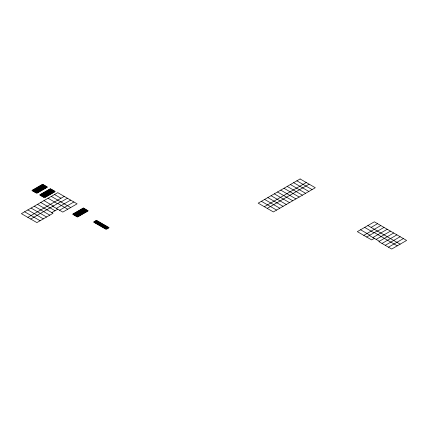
<?xml version="1.0" encoding="UTF-8"?>
<svg xmlns="http://www.w3.org/2000/svg" width="428" height="428" viewBox="0 0 428 428"><rect width="100%" height="100%" fill="white"/><g stroke="black" fill="none" stroke-linecap="round" stroke-linejoin="round"><path stroke-width="0.64" d="M32.903 191.054L43.656 184.843M33.882 191.616L44.635 185.41M34.861 192.183L45.609 185.971M35.834 192.744L46.588 186.538M40.585 195.489L51.339 189.283M41.564 196.051L52.318 189.845M42.543 196.618L53.291 190.412M43.522 197.18L54.27 190.974M27.852 217.376L64.211 196.382M30.736 219.04L60.642 201.775M60.985 201.973L67.437 198.244M56.341 208.377L70.663 200.111M51.847 212.609L57.759 209.196M59.567 210.239L73.883 201.973M73.562 214.781L84.316 208.575M74.542 215.348L85.295 209.137M75.521 215.91L86.269 209.704M76.494 216.477L87.248 210.266M94.449 222.614L97.381 220.923M95.428 223.181L98.36 221.485M96.407 223.742L99.339 222.052M97.381 224.309L100.312 222.614M98.36 224.871L101.292 223.181M99.339 225.438L102.271 223.742M100.312 226L103.244 224.309M101.292 226.567L104.223 224.871M102.271 227.129L105.202 225.438M103.244 227.691L106.176 226M104.223 228.258L107.155 226.567M105.202 228.82L108.134 227.129M264.333 206.719L306.261 182.51M267.216 208.383L309.144 184.174M371.119 227.402L377.571 223.678M363.789 235.363L380.797 225.54M366.673 237.026L377.229 230.933M377.571 231.131L384.023 227.402M372.927 237.535L387.249 229.269M374.345 238.353L371.659 239.905L357.337 231.639L374.345 221.816L406.6 240.44L391.695 249.043L378.796 241.595L393.701 232.993M376.153 239.396L390.475 231.131M382.017 243.457L396.922 234.854M385.243 245.319L400.148 236.716M388.469 247.181L403.374 238.578M296.882 180.819L312.076 189.593M293.656 182.681L308.85 191.455M367.898 225.54L400.148 244.163M374.345 232.597L397.264 245.827M290.43 184.543L305.629 193.317M364.672 227.402L374.002 232.795M287.204 186.405L302.403 195.179M360.563 229.772L369.899 235.165M369.364 235.475L379.379 241.258M283.978 188.267L299.177 197.041M280.752 190.128L295.951 198.902M277.526 191.99L292.725 200.764M274.3 193.852L289.499 202.626M271.079 195.714L286.273 204.488M267.853 197.576L283.052 206.35M264.627 199.437L279.826 208.211M261.401 201.299L276.6 210.073M41.698 184.843L46.588 187.667M49.386 189.283L54.27 192.102M82.363 208.575L87.248 211.395M40.724 185.41L45.609 188.229M48.407 189.845L53.291 192.67M81.384 209.137L86.269 211.962M39.745 185.971L44.635 188.796M47.428 190.412L52.318 193.231M54.533 194.521L60.985 198.244M80.405 209.704L85.295 212.523M38.766 186.538L43.656 189.358M46.454 190.974L51.339 193.793M79.426 210.266L84.316 213.091M37.792 187.1L42.677 189.925M45.475 191.541L50.36 194.36M78.452 210.833L83.337 213.652M95.428 220.923L108.134 228.258M36.813 187.667L41.698 190.487M44.496 192.102L49.386 194.922M77.473 211.395L82.363 214.219M51.307 196.382L70.663 207.559M94.449 221.485L107.155 228.82M35.834 188.229L40.724 191.054M43.522 192.67L48.407 195.489M76.494 211.962L81.384 214.781M34.861 188.796L39.745 191.616M42.543 193.231L47.428 196.051M75.521 212.523L80.405 215.348M33.882 189.358L38.766 192.183M41.564 193.793L46.454 196.618M74.542 213.091L79.426 215.91M57.759 203.439L67.779 209.222M48.08 198.244L57.416 203.637M32.903 189.925L37.792 192.744M40.585 194.36L45.475 197.18M73.562 213.652L78.452 216.477M43.977 200.614L53.313 206.007M52.772 206.317L62.793 212.101L77.11 203.835L57.759 192.659L21.4 213.652L36.894 222.597L53.019 213.283L37.525 204.343M40.751 202.481L55.073 210.747M34.299 206.205L49.792 215.145M31.078 208.067L46.566 217.012M27.852 209.929L43.34 218.874M24.626 211.79L40.114 220.736M42.677 184.281L31.929 190.487L36.813 193.312L47.567 187.1L42.677 184.281M50.36 188.716L39.611 194.922L44.496 197.747L55.249 191.541L50.36 188.716M83.337 208.008L72.589 214.219L77.473 217.039L88.227 210.833L83.337 208.008M96.407 220.356L93.475 222.052L106.176 229.387L109.113 227.691L96.407 220.356M300.103 178.958L258.175 203.161L273.374 211.94L315.302 187.732L300.103 178.958"/></g></svg>
